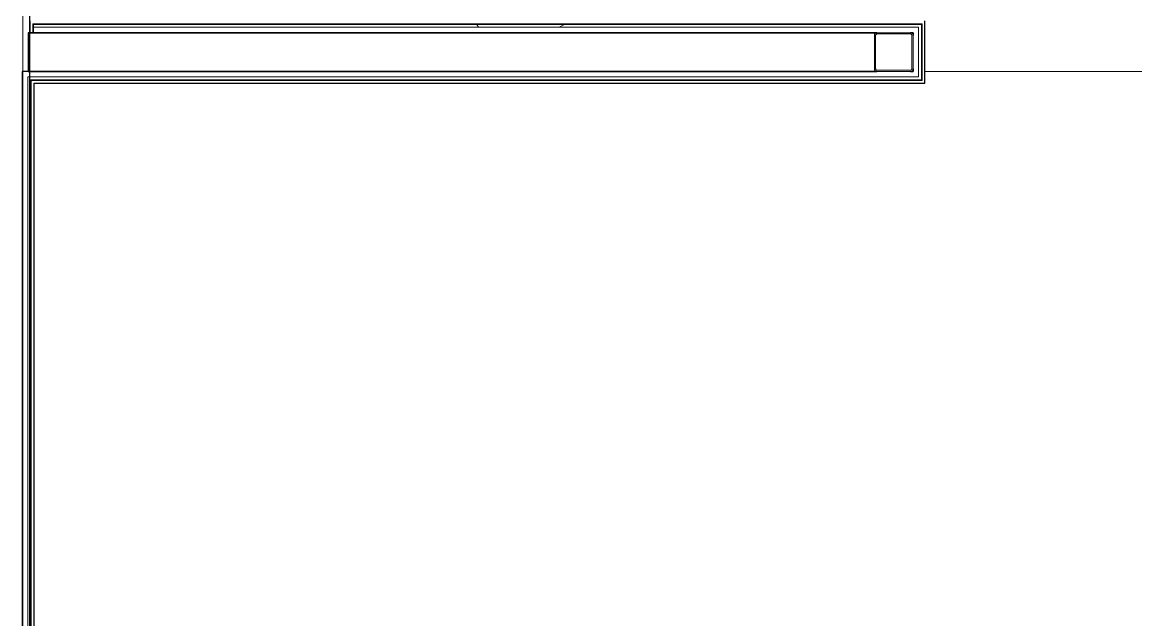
# Model space of a CAD drawing. Header units: inches. Extents: x -1442 to 59636, y -36095 to 792.
# Drawn here: x 58579.6 to 58680.2, y -22744.9 to -22691 of the extents above; entities that cross this region are included whole.
import ezdxf

# ---------------------------------------------------------------- set-up
doc = ezdxf.new("R2010")
doc.units = ezdxf.units.IN
doc.header["$MEASUREMENT"] = 0
for name, color, linetype, lineweight in [('A-FLOR', 192, 'Continuous', 9), ('A-WALL', 113, 'Continuous', 9), ('A-WALL-PATT', 111, 'Continuous', 25), ('I-WALL', 2, 'Continuous', 9), ('S-COLS', 52, 'Continuous', 13)]:
    doc.layers.add(name, color=color, linetype=linetype, lineweight=lineweight)
pattern_1 = [(296.565, (33301.27, 17.28), (0.0001, 115.19999), [12.88, -244.715]), (33.69, (33307.03, 5.76), (-0.00014, 115.1996), [20.768, -394.592]), (33.69, (33422.23, 5.76), (-0.00014, 115.1996), [20.768, -394.592]), (33.69, (33537.43, 5.76), (-0.00014, 115.1996), [20.768, -394.592]), (116.565, (33324.31, 17.28), (0.0001, 115.19999), [12.88, -244.715]), (213.69, (33318.55, 28.8), (-0.00014, 115.1996), [20.768, -394.592]), (213.69, (33433.75, 28.8), (-0.00014, 115.1996), [20.768, -394.592]), (213.69, (33548.95, 28.8), (-0.00014, 115.1996), [20.768, -394.592]), (26.565, (33347.35, 17.28), (0.0001, 115.2), [25.76, -231.836]), (26.565, (33462.55, 17.28), (0.0001, 115.2), [25.76, -231.836]), (270, (33370.39, 28.8), (115.2, 7e-15), [11.52, -103.68]), (225, (33370.39, 17.28), (-1e-14, 115.20042), [16.292, -146.626]), (135, (33358.87, 5.76), (1e-14, 115.20042), [16.292, -146.626]), (288.435, (33324.308, 51.84), (-0.00042, 115.19956), [18.215, -346.08]), (18.435, (33330.07, 34.56), (-0.0004, 115.19956), [18.215, -346.08]), (18.435, (33445.27, 34.56), (-0.0004, 115.19956), [18.215, -346.08]), (18.435, (33560.47, 34.56), (-0.0004, 115.19956), [18.215, -346.08]), (135, (33347.35, 40.32), (1e-14, 115.20042), [16.292, -146.626]), (180, (33335.83, 51.84), (-1e-14, -115.2), [11.52, -103.68]), (251.565, (33295.508, 80.64), (0.00042, 115.19956), [18.215, -346.08]), (315, (33289.75, 63.36), (-1e-14, 115.20042), [16.292, -146.626]), (71.565, (33301.268, 51.84), (0.00042, 115.19956), [18.215, -346.08]), (135, (33307.03, 69.12), (1e-14, 115.20042), [16.292, -146.626]), (225, (33341.59, 80.64), (-1e-14, 115.20042), [16.292, -146.626]), (123.69, (33330.07, 69.12), (-0.00014, 115.19958), [20.768, -394.592]), (123.69, (33445.27, 69.12), (-0.00014, 115.19958), [20.768, -394.592]), (26.565, (33318.55, 86.4), (0.0001, 115.2), [12.88, -244.715]), (26.565, (33433.75, 86.4), (0.0001, 115.2), [12.88, -244.715]), (315, (33330.07, 92.16), (-1e-14, 115.20042), [16.292, -146.626]), (213.69, (33381.91, 109.44), (-0.00014, 115.1996), [20.768, -394.592]), (213.69, (33497.11, 109.44), (-0.00014, 115.1996), [20.768, -394.592]), (213.69, (33612.31, 109.44), (-0.00014, 115.1996), [20.768, -394.592]), (296.565, (33364.63, 97.92), (0.0001, 115.19999), [12.88, -244.715]), (45, (33370.39, 86.4), (1e-14, 115.20042), [16.292, -146.626]), (90, (33381.91, 97.92), (-115.2, 7e-15), [11.52, -103.68]), (213.69, (33330.07, 115.2), (-0.00014, 115.1996), [20.768, -394.592]), (213.69, (33445.27, 115.2), (-0.00014, 115.1996), [20.768, -394.592]), (213.69, (33560.47, 115.2), (-0.00014, 115.1996), [20.768, -394.592]), (315, (33312.79, 103.68), (-1e-14, 115.20042), [8.146, -154.772]), (26.565, (33318.55, 97.92), (0.0001, 115.2), [12.88, -244.715]), (26.565, (33433.75, 97.92), (0.0001, 115.2), [12.88, -244.715]), (90, (33330.07, 103.68), (-115.2, 7e-15), [11.52, -103.68]), (333.435, (33283.99, 109.44), (-0.0001, 115.2), [12.88, -244.715]), (333.435, (33399.19, 109.44), (-0.0001, 115.2), [12.88, -244.715]), (243.435, (33295.51, 103.68), (-0.0001, 115.19999), [12.88, -244.715]), (161.565, (33289.75, 92.16), (0.0004, 115.19956), [18.215, -346.08]), (161.565, (33404.95, 92.16), (0.0004, 115.19956), [18.215, -346.08]), (161.565, (33520.15, 92.16), (0.0004, 115.19956), [18.215, -346.08]), (45, (33272.47, 97.92), (1e-14, 115.20042), [16.292, -146.626]), (26.565, (33278.23, 0), (0.0001, 115.2), [12.88, -244.715]), (26.565, (33393.43, 0), (0.0001, 115.2), [12.88, -244.715]), (116.565, (33289.75, 5.76), (0.0001, 115.19999), [12.88, -244.715]), (206.565, (33283.99, 17.28), (0.0001, 115.2), [12.88, -244.715]), (206.565, (33399.19, 17.28), (0.0001, 115.2), [12.88, -244.715]), (296.565, (33272.47, 11.52), (0.0001, 115.19999), [12.88, -244.715]), (14.036, (33358.87, 51.84), (0.0005, 115.19957), [23.749, -451.233]), (14.036, (33474.07, 51.84), (0.0005, 115.19957), [23.749, -451.233]), (14.036, (33589.27, 51.84), (0.0005, 115.19957), [23.749, -451.233]), (14.036, (33704.47, 51.84), (0.0005, 115.19957), [23.749, -451.233]), (135, (33381.91, 57.6), (1e-14, 115.20042), [16.292, -146.626]), (198.435, (33370.39, 69.12), (-0.0004, 115.19956), [18.215, -346.08]), (198.435, (33485.59, 69.12), (-0.0004, 115.19956), [18.215, -346.08]), (198.435, (33600.79, 69.12), (-0.0004, 115.19956), [18.215, -346.08]), (296.565, (33353.11, 63.36), (0.0001, 115.19999), [12.88, -244.715]), (333.435, (33278.23, 34.56), (-0.0001, 115.2), [12.88, -244.715]), (333.435, (33393.43, 34.56), (-0.0001, 115.2), [12.88, -244.715]), (45, (33289.75, 28.8), (1e-14, 115.20042), [8.146, -154.772]), (116.565, (33295.51, 34.56), (0.0001, 115.19999), [12.88, -244.715]), (225, (33289.75, 46.08), (-1e-14, 115.20042), [16.292, -146.626])]

# ---------------------------------------------------------------- blocks, each defined once
blk = doc.blocks.new('HSS-Hollow Structural Section-Column - HSS3-1_2X3-1_2X1_8-350765-Egress Plan')
at = {"layer": 'S-COLS', "color": 50, "lineweight": 15}
for p, q in [((-1.75, 1.518), (-1.75, -1.518)), ((-1.634, -1.518), (-1.634, 1.518)), ((1.518, 1.75), (-1.518, 1.75)), ((-1.518, 1.634), (1.518, 1.634)), ((1.634, 1.518), (1.634, -1.518)), ((1.75, -1.518), (1.75, 1.518)), ((1.518, -1.634), (-1.518, -1.634)), ((-1.518, -1.75), (1.518, -1.75))]:
    blk.add_line(p, q, dxfattribs=at)
for centre, radius, start, end in [((-1.518, 1.518), 0.232, 90, 180), ((-1.518, 1.518), 0.116, 90, 180), ((1.518, 1.518), 0.232, 360, 90), ((1.518, 1.518), 0.116, 0, 90), ((-1.518, -1.518), 0.232, 180, 270), ((-1.518, -1.518), 0.116, 180, 270), ((1.518, -1.518), 0.232, 270, 360), ((1.518, -1.518), 0.116, 270, 360)]:
    blk.add_arc(centre, radius, start, end, dxfattribs=at)
blk = doc.blocks.new('Locker Rooms and Restrooms_rvt-2-Egress Plan')
at = {"layer": 'A-WALL-PATT', "lineweight": 9}
h = blk.add_hatch(dxfattribs=at)
h.set_pattern_fill('FP_33', style=0, pattern_type=2)
h.set_pattern_definition(pattern_1)
h.paths.add_polyline_path([(25308.08, -22691.93), (25308.14, -22691.93), (25308.08, -22691.43)], flags=0)
h = blk.add_hatch(dxfattribs=at)
h.set_pattern_fill('FP_33', style=0, pattern_type=2)
h.set_pattern_definition(pattern_1)
h.paths.add_polyline_path([(25388.14, -22691.43), (25388.14, -22691.18), (25308.14, -22691.18), (25308.14, -22691.43), (25387.64, -22691.43)], flags=0)
at = {"layer": 'A-FLOR', "color": 10, "lineweight": 13}
blk.add_line((25441.83, -22695.43), (25388.7, -22695.43), dxfattribs=at)
at = {"layer": 'A-WALL', "color": 7}
for p, q in [((25308.08, -22691.12), (25387.64, -22691.12)), ((25308.08, -22691.12), (25308.08, -22691.18)), ((25387.64, -22691.12), (25388.39, -22691.12)), ((25388.39, -22691.12), (25388.45, -22691.12)), ((25388.45, -22691.12), (25388.45, -22696.24)), ((25308.08, -22691.18), (25308.08, -22691.93)), ((25308.14, -22691.18), (25308.14, -22691.93)), ((25308.14, -22691.18), (25387.64, -22691.18)), ((25308.14, -22691.43), (25387.64, -22691.43)), ((25387.64, -22691.18), (25388.14, -22691.18)), ((25387.64, -22691.43), (25388.14, -22691.43)), ((25388.14, -22691.18), (25388.39, -22691.18)), ((25388.14, -22691.43), (25388.14, -22695.93)), ((25388.39, -22691.18), (25388.39, -22696.18)), ((25307.64, -22695.93), (25307.64, -22767.96)), ((25307.64, -22695.93), (25307.89, -22695.93)), ((25307.89, -22695.93), (25308.2, -22695.93)), ((25307.89, -22696.18), (25307.89, -22767.96)), ((25307.89, -22696.18), (25307.95, -22696.18)), ((25307.95, -22696.18), (25308.2, -22696.18)), ((25387.64, -22695.93), (25308.2, -22695.93)), ((25387.64, -22696.18), (25308.2, -22696.18)), ((25388.14, -22695.93), (25387.64, -22695.93)), ((25388.14, -22696.18), (25387.64, -22696.18)), ((25388.39, -22696.18), (25388.14, -22696.18)), ((25307.95, -22696.24), (25307.95, -22767.96)), ((25307.95, -22696.24), (25308.2, -22696.24)), ((25387.64, -22696.24), (25308.2, -22696.24)), ((25388.39, -22696.24), (25387.64, -22696.24)), ((25388.45, -22696.24), (25388.39, -22696.24))]:
    blk.add_line(p, q, dxfattribs=at)
at = {"layer": 'I-WALL', "color": 250, "lineweight": 25}
for p, q in [((25307.83, -22690.87), (25307.83, -22691.12)), ((25307.83, -22691.12), (25307.83, -22691.93)), ((25388.7, -22696.49), (25388.7, -22690.87)), ((25384.37, -22691.93), (25307.67, -22691.93)), ((25307.67, -22691.93), (25307.67, -22695.43)), ((25307.83, -22691.93), (25308.08, -22691.93)), ((25308.08, -22691.93), (25308.14, -22691.93)), ((25308.14, -22691.93), (25384.37, -22691.93)), ((25387.64, -22691.93), (25387.41, -22691.93)), ((25387.41, -22691.93), (25387.64, -22691.93)), ((25387.64, -22692.16), (25387.64, -22691.93)), ((25387.64, -22691.93), (25387.64, -22692.16)), ((25307.64, -22695.43), (25307.14, -22695.43)), ((25307.14, -22695.43), (25307.14, -22767.96)), ((25308.2, -22695.43), (25307.64, -22695.43)), ((25307.67, -22695.43), (25384.37, -22695.43)), ((25384.37, -22695.43), (25308.2, -22695.43)), ((25387.41, -22695.43), (25387.64, -22695.43)), ((25387.64, -22695.43), (25387.41, -22695.43)), ((25387.64, -22695.43), (25387.64, -22695.2)), ((25387.64, -22695.2), (25387.64, -22695.43)), ((25308.2, -22767.12), (25308.2, -22696.49)), ((25308.2, -22696.49), (25387.64, -22696.49)), ((25387.64, -22696.49), (25388.45, -22696.49)), ((25388.45, -22696.49), (25388.7, -22696.49))]:
    blk.add_line(p, q, dxfattribs=at)
at = {"color": 10, "lineweight": 13}
blk.add_blockref('HSS-Hollow Structural Section-Column - HSS3-1_2X3-1_2X1_8-350765-Egress Plan', (25385.89, -22693.68), dxfattribs=at)
blk = doc.blocks.new('Struct_Xcel_Sports Complex_rvt-2-Egress Plan')
at = {"layer": 'A-FLOR', "color": 10, "lineweight": 13}
blk.add_line((25388.7, -22695.43), (25441.83, -22695.43), dxfattribs=at)

msp = doc.modelspace()

# ---------------------------------------------------------------- hatches: boundary and pattern name
at = {"layer": 'A-WALL-PATT', "lineweight": 9}
h = msp.add_hatch(dxfattribs=at)
h.set_pattern_fill('FP_13', color=256, style=0, pattern_type=2)
h.set_pattern_definition([(0, (33272.468, 0), (61.44, 15.36), [2.534, -43.546, 2.534, -43.546, -245.76]), (0, (33272.468, 0), (61.44, 15.36), [-92.16, 2.534, -89.626, 2.534, -43.546, -107.52]), (0, (33272.468, 0), (61.44, 15.36), [-230.4, 2.534, -28.186, 2.534, -74.266]), (120, (33295.508, 7.68), (-44.02215, 45.528601), [2.534, -43.546, 2.534, -43.546, -245.76]), (120, (33295.508, 7.68), (-44.02215, 45.528601), [-92.16, 2.534, -89.626, 2.534, -43.546, -107.52]), (120, (33295.508, 7.68), (-44.02215, 45.528601), [-230.4, 2.534, -28.186, 2.534, -74.266]), (240, (33303.188, 38.4), (-17.41785, -60.888601), [2.534, -43.546, 2.534, -43.546, -245.76]), (240, (33303.188, 38.4), (-17.41785, -60.888601), [-92.16, 2.534, -89.626, 2.534, -43.546, -107.52]), (240, (33303.188, 38.4), (-17.41785, -60.888601), [-230.4, 2.534, -28.186, 2.534, -74.266])])
h.paths.add_polyline_path([(58579.68, -22787.3), (58580.3, -22787.3), (58580.27, -22768.76), (58579.67, -22768.76), (58579.67, -22787.3)], flags=0)
h.paths.add_polyline_path([(58580.27, -22767.96), (58580.3, -22767.96), (58580.3, -22695.43), (58580.14, -22695.43), (58580.15, -22691.93), (58580.3, -22691.93), (58580.3, -22369.55), (58579.67, -22369.55), (58579.67, -22767.96)], flags=0)

# ---------------------------------------------------------------- linework, layer by layer
at = {"layer": 'A-WALL'}
msp.add_line((58579.67, -22370.3), (58579.67, -22767.96), dxfattribs=at)
at = {"layer": 'I-WALL', "lineweight": 25}
msp.add_line((58580.3, -22767.96), (58580.3, -22370.3), dxfattribs=at)

# ---------------------------------------------------------------- block references
at = {"color": 250, "lineweight": 5}
for name in ['Struct_Xcel_Sports Complex_rvt-2-Egress Plan', 'Locker Rooms and Restrooms_rvt-2-Egress Plan']:
    msp.add_blockref(name, (33272.47, 0), dxfattribs=at)

doc.saveas('drawing.dxf')
